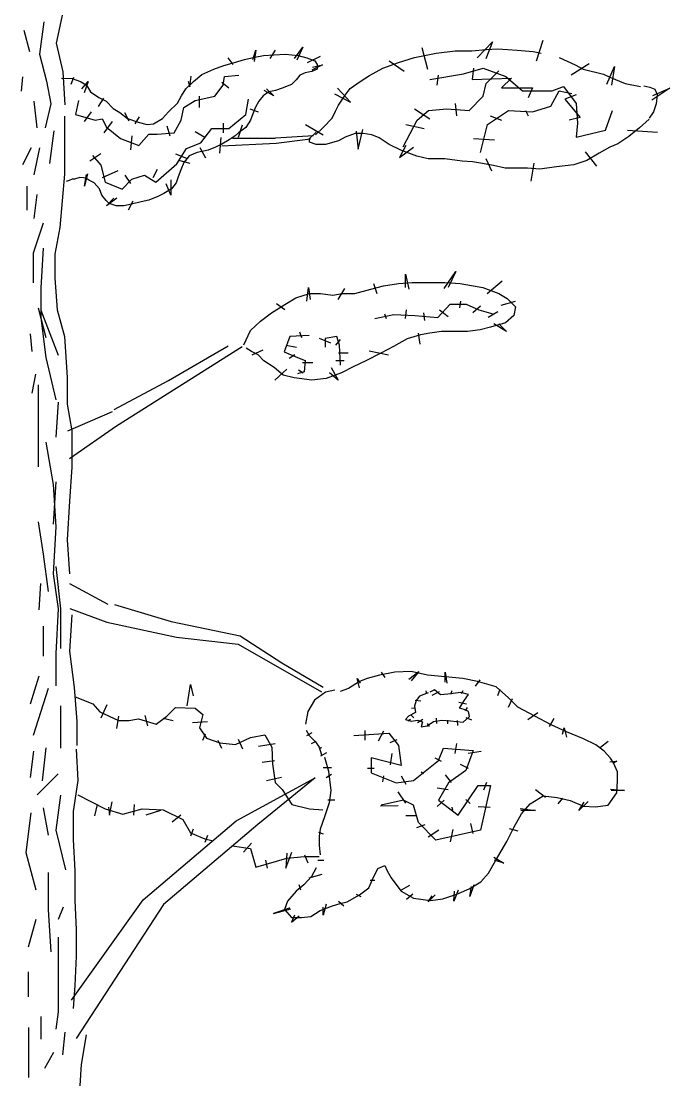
# Model space of a CAD drawing. Header units: millimetres. Extents: x 87938 to 265635, y 330093 to 434310.
# Drawn here: x 135681 to 138044, y 335670 to 339526 of the extents above; entities that cross this region are included whole.
import ezdxf

# ---------------------------------------------------------------- set-up
doc = ezdxf.new("R2010")
doc.units = ezdxf.units.MM

# ---------------------------------------------------------------- blocks, each defined once
blk = doc.blocks.new('A$C01AD6DCF')
for p, q in [((3967.9, 6881.1), (3943.8, 6768.6)), ((3899, 6846.6), (3883.5, 6727.9)), ((3826.8, 6815.6), (3847.4, 6738.2)), ((3943.8, 6768.6), (3967.9, 6664)), ((4812.1, 6713.1), (4842.4, 6754.3)), ((4842.4, 6754.3), (4820.8, 6706.6)), ((5276.2, 6752.2), (5296.8, 6673.5)), ((5478, 6714.6), (5532.8, 6772.8)), ((5532.8, 6772.8), (5508.8, 6711.2)), ((5510.4, 6745.6), (5552.6, 6748.3)), ((5552.6, 6748.3), (5623.8, 6743)), ((5693.5, 6704.3), (5717.5, 6779.6)), ((3883.5, 6727.9), (3909.3, 6629.9)), ((4569.6, 6715.3), (4587, 6691.4)), ((4630.3, 6708.7), (4667.1, 6717.4)), ((4660.6, 6708.7), (4671.4, 6743.4)), ((4671.4, 6743.4), (4664.9, 6702.2)), ((4667.1, 6717.4), (4699.5, 6723.9)), ((4699.5, 6723.9), (4736.3, 6726.1)), ((4723.4, 6713.1), (4742.8, 6743.4)), ((4736.3, 6726.1), (4779.6, 6728.3)), ((4779.6, 6728.3), (4825.1, 6723.9)), ((4825.1, 6723.9), (4857.6, 6715.3)), ((4857.6, 6715.3), (4885.7, 6704.4)), ((4859.8, 6697.9), (4907.4, 6721.8)), ((5191.4, 6698.1), (5249.4, 6716.6)), ((5249.4, 6716.6), (5328.5, 6732.4)), ((5328.5, 6732.4), (5397, 6740.4)), ((5397, 6740.4), (5457.7, 6740.4)), ((5457.7, 6740.4), (5510.4, 6745.6)), ((5623.8, 6743), (5681.8, 6737.7)), ((5681.8, 6737.7), (5710.8, 6732.4)), ((5776.7, 6716.6), (5834.7, 6690.2)), ((4474.4, 6654.6), (4517.7, 6674.1)), ((4517.7, 6674.1), (4554.5, 6687.1)), ((4554.5, 6687.1), (4593.4, 6697.9)), ((4593.4, 6697.9), (4630.3, 6708.7)), ((4913.9, 6689.2), (4874.9, 6669.7)), ((4894.4, 6674.1), (4874.9, 6665.4)), ((4877.1, 6680.6), (4913.9, 6689.2)), ((4885.7, 6704.4), (4894.4, 6691.4)), ((4894.4, 6691.4), (4894.4, 6674.1)), ((5085.9, 6650.6), (5133.4, 6677)), ((5133.4, 6677), (5191.4, 6698.1)), ((5156.5, 6704.3), (5211.2, 6666.7)), ((5428, 6657), (5499.7, 6677.5)), ((5463.8, 6677.5), (5458.7, 6636.5)), ((5499.7, 6677.5), (5581.6, 6646.7)), ((5820.1, 6653), (5885.1, 6694.1)), ((5834.7, 6690.2), (5863.7, 6674.4)), ((5863.7, 6674.4), (5937.5, 6655.9)), ((5950.1, 6618.8), (5977.4, 6683.8)), ((5977.4, 6683.8), (5967.2, 6615.3)), ((3821.6, 6645.4), (3816.5, 6593.8)), ((3963.4, 6641.6), (4002.4, 6639.4)), ((3967.9, 6664), (3975.9, 6543.5)), ((4006.7, 6643.7), (3998, 6617.7)), ((4002.4, 6639.4), (4032.7, 6628.6)), ((4431.1, 6609.1), (4435.4, 6648.1)), ((4444.1, 6628.6), (4474.4, 6654.6)), ((4552.5, 6616), (4557.6, 6646.7)), ((4557.6, 6646.7), (4608.8, 6651.8)), ((4818.6, 6635.1), (4801.3, 6617.7)), ((4831.6, 6652.4), (4818.6, 6635.1)), ((4851.1, 6661.1), (4831.6, 6652.4)), ((4874.9, 6665.4), (4851.1, 6661.1)), ((5051.7, 6629.5), (5085.9, 6650.6)), ((5305.1, 6636.5), (5428, 6657)), ((5335.8, 6651.8), (5330.7, 6616)), ((5458.7, 6636.5), (5602.1, 6641.6)), ((5509.9, 6621.1), (5556, 6667.2)), ((5602.1, 6641.6), (5566.2, 6605.7)), ((5581.6, 6646.7), (5643, 6595.5)), ((5937.5, 6655.9), (5961.2, 6645.3)), ((5961.2, 6645.3), (6016.6, 6621.6)), ((3909.3, 6629.9), (3924.8, 6547.3)), ((4032.7, 6628.6), (4054.3, 6615.6)), ((4037, 6602.6), (4060.8, 6628.6)), ((4060.8, 6628.6), (4045.7, 6587.4)), ((4054.3, 6615.6), (4069.5, 6591.7)), ((4400.8, 6576.6), (4415.9, 6602.6)), ((4415.9, 6602.6), (4444.1, 6628.6)), ((4424.6, 6630.7), (4431.1, 6609.1)), ((4521.7, 6575), (4552.5, 6616)), ((4547.3, 6626.2), (4572.9, 6605.7)), ((4736.3, 6576.6), (4701.7, 6596.1)), ((4710.4, 6602.6), (4736.3, 6576.6)), ((4742.8, 6596.1), (4719, 6591.7)), ((4766.7, 6604.7), (4742.8, 6596.1)), ((4801.3, 6617.7), (4766.7, 6604.7)), ((5016.3, 6553.7), (4968.4, 6605.1)), ((4996.3, 6579.4), (5014.8, 6603.1)), ((5014.8, 6603.1), (5051.7, 6629.5)), ((5499.7, 6575), (5509.9, 6621.1)), ((5566.2, 6605.7), (5678.9, 6605.7)), ((5643, 6595.5), (5750.5, 6595.5)), ((5678.9, 6605.7), (5663.5, 6569.9)), ((5745.4, 6539.1), (5776.1, 6595.5)), ((5750.5, 6595.5), (5791.5, 6610.9)), ((5776.1, 6595.5), (5822.2, 6585.3)), ((5791.5, 6610.9), (5837.6, 6549.4)), ((6016.6, 6621.6), (6072, 6611)), ((6085.1, 6613.7), (6106.2, 6608.4)), ((6106.2, 6608.4), (6124.7, 6600.5)), ((6179.3, 6605.1), (6114.3, 6560.6)), ((6117.7, 6577.7), (6179.3, 6605.1)), ((6124.7, 6600.5), (6132.6, 6582)), ((3862.9, 6557.7), (3873.2, 6459.6)), ((4025.1, 6559.6), (4014.9, 6508.4)), ((4069.5, 6591.7), (4099.8, 6570.1)), ((4097.6, 6537.6), (4117.1, 6567.9)), ((4099.8, 6570.1), (4125.8, 6557.1)), ((4125.8, 6557.1), (4151.8, 6531)), ((4385.6, 6550.6), (4400.8, 6576.6)), ((4409.1, 6534), (4450.1, 6559.6)), ((4450.1, 6559.6), (4521.7, 6575)), ((4465.4, 6575), (4465.4, 6534)), ((4634.4, 6508.4), (4644.6, 6564.8)), ((4682.2, 6557.1), (4669.2, 6533.2)), ((4697.4, 6576.6), (4682.2, 6557.1)), ((4719, 6591.7), (4697.4, 6576.6)), ((4958.1, 6584.5), (5016.3, 6553.7)), ((4972.6, 6542.4), (4996.3, 6579.4)), ((5448.5, 6523.8), (5499.7, 6575)), ((5837.6, 6580.1), (5796.6, 6564.8)), ((5796.6, 6564.8), (5852.9, 6498.2)), ((6132.6, 6582), (6130, 6547.7)), ((3924.8, 6547.3), (3904.2, 6459.6)), ((4071.2, 6518.7), (4045.6, 6482.8)), ((4151.8, 6531), (4175.6, 6515.9)), ((4331.5, 6494.2), (4353.1, 6518)), ((4353.1, 6518), (4385.6, 6550.6)), ((4398.9, 6487.9), (4409.1, 6534)), ((4649.7, 6528.9), (4680.1, 6518)), ((4669.2, 6533.2), (4660.6, 6511.5)), ((4948.9, 6494.9), (4962, 6521.3)), ((4962, 6521.3), (4972.6, 6542.4)), ((5248.8, 6528.9), (5305.1, 6493)), ((5259, 6487.9), (5300, 6523.8)), ((5300, 6523.8), (5366.5, 6528.9)), ((5366.5, 6528.9), (5448.5, 6523.8)), ((5397.3, 6549.4), (5402.4, 6503.3)), ((5515, 6472.5), (5591.8, 6523.8)), ((5591.8, 6523.8), (5678.9, 6518.7)), ((5653.3, 6523.8), (5663.5, 6503.3)), ((5678.9, 6518.7), (5745.4, 6539.1)), ((5837.6, 6549.4), (5842.7, 6477.7)), ((5945.1, 6452.1), (5970.7, 6523.8)), ((6119.4, 6518.6), (6103.6, 6494.9)), ((6130, 6547.7), (6119.4, 6518.6)), ((3974.7, 6503), (3974.7, 6379.6)), ((4014.9, 6508.4), (4086.5, 6487.9)), ((4086.5, 6487.9), (4112.1, 6493)), ((4112.1, 6493), (4127.5, 6462.3)), ((4148, 6482.8), (4117.3, 6441.8)), ((4175.6, 6515.9), (4203.7, 6494.2)), ((4192.9, 6515.9), (4208.1, 6485.5)), ((4203.7, 6494.2), (4242.7, 6481.2)), ((4231.9, 6474.7), (4247, 6500.7)), ((4242.7, 6481.2), (4275.2, 6472.5)), ((4299, 6474.7), (4331.5, 6494.2)), ((4373.3, 6441.8), (4398.9, 6487.9)), ((4552.5, 6477.7), (4552.5, 6441.8)), ((4572.9, 6457.2), (4634.4, 6508.4)), ((4651.9, 6487.7), (4634.6, 6461.7)), ((4660.6, 6511.5), (4651.9, 6487.7)), ((4917.2, 6463.2), (4948.9, 6494.9)), ((5207.8, 6390.6), (5259, 6487.9)), ((5525.3, 6503.3), (5566.2, 6487.9)), ((5852.9, 6498.2), (5812, 6487.9)), ((5842.7, 6477.7), (5837.6, 6426.4)), ((6103.6, 6492.2), (6069.3, 6460.6)), ((3935.1, 6449.3), (3919.6, 6330.7)), ((4127.5, 6462.3), (4178.7, 6421.3)), ((4275.2, 6472.5), (4299, 6474.7)), ((4311.8, 6436.7), (4373.3, 6441.8)), ((4347.7, 6467.4), (4357.9, 6431.6)), ((4450.1, 6446.9), (4485.9, 6426.4)), ((4470.5, 6405.9), (4511.5, 6457.2)), ((4511.5, 6457.2), (4572.9, 6457.2)), ((4608.6, 6442.2), (4595.6, 6431.4)), ((4621.6, 6470.4), (4606.4, 6424.9)), ((4634.6, 6461.7), (4608.6, 6442.2)), ((4917.1, 6433.9), (4852.1, 6471.6)), ((4867.1, 6421), (4890.8, 6444.7)), ((4888.2, 6434.2), (4917.2, 6463.2)), ((5033.2, 6439.5), (4996.3, 6426.3)), ((5062.2, 6439.5), (5033.2, 6439.5)), ((5036.8, 6447.6), (5043.6, 6382.6)), ((5043.6, 6382.6), (5060.7, 6454.5)), ((5093.9, 6434.2), (5062.2, 6439.5)), ((5218.1, 6472.5), (5284.6, 6457.2)), ((5489.4, 6370.1), (5515, 6472.5)), ((5837.6, 6426.4), (5945.1, 6452.1)), ((6025.3, 6451.1), (6134.8, 6444.2)), ((6069.3, 6460.6), (6029.8, 6428.9)), ((4178.7, 6421.3), (4245.3, 6395.7)), ((4219.7, 6431.6), (4214.5, 6380.3)), ((4245.3, 6395.7), (4281.1, 6436.7)), ((4281.1, 6436.7), (4311.8, 6436.7)), ((4419.3, 6385.5), (4470.5, 6405.9)), ((4548, 6401), (4524.2, 6390.2)), ((4543.6, 6424.9), (4539.3, 6368.5)), ((4547.6, 6394.7), (4744.9, 6404.9)), ((4574, 6416.2), (4548, 6401)), ((4595.6, 6431.4), (4574, 6416.2)), ((4586.7, 6422.9), (4741.9, 6422.7)), ((4743.2, 6423.6), (4881, 6432.1)), ((4744.9, 6404.9), (4870.8, 6420.2)), ((4867.1, 6407.8), (4867.1, 6421)), ((4890.8, 6399.9), (4867.1, 6407.8)), ((4972.6, 6413.1), (4925.1, 6399.9)), ((4996.3, 6426.3), (4972.6, 6413.1)), ((5120.2, 6423.6), (5093.9, 6434.2)), ((5157.1, 6399.9), (5120.2, 6423.6)), ((5463.8, 6421.3), (5540.6, 6416.2)), ((5990.2, 6402.5), (5961.2, 6389.3)), ((6029.8, 6428.9), (5990.2, 6402.5)), ((3852.6, 6387.4), (3821.6, 6325.5)), ((3883.5, 6387.4), (3862.9, 6289.4)), ((3974.7, 6379.6), (3974.7, 6291.4)), ((4107, 6365), (4066.1, 6339.3)), ((4378.4, 6365), (4419.3, 6349.6)), ((4383.5, 6329.1), (4419.3, 6385.5)), ((4457, 6370.7), (4428.9, 6357.7)), ((4498.2, 6379.4), (4457, 6370.7)), ((4467.9, 6388), (4487.4, 6351.2)), ((4524.2, 6390.2), (4498.2, 6379.4)), ((4925.1, 6399.9), (4890.8, 6399.9)), ((5199.3, 6378.8), (5157.1, 6399.9)), ((5218.1, 6396.3), (5194.1, 6351.8)), ((5194.1, 6351.8), (5245.5, 6389.5)), ((5257.3, 6357.6), (5199.3, 6378.8)), ((5871.4, 6372.3), (5912.5, 6321)), ((5921.7, 6368.2), (5876.9, 6341.8)), ((5961.2, 6389.3), (5921.7, 6368.2)), ((4076.3, 6359.8), (4107, 6324)), ((4107, 6324), (4122.4, 6262.5)), ((4306.7, 6262.5), (4383.5, 6329.1)), ((4389.9, 6342.5), (4431.1, 6331.7)), ((4409.4, 6333.8), (4398.6, 6307.8)), ((4420.2, 6346.8), (4409.4, 6333.8)), ((4428.9, 6357.7), (4420.2, 6346.8)), ((5299.5, 6347.1), (5257.3, 6357.6)), ((5360.1, 6347.1), (5299.5, 6347.1)), ((5404.9, 6341.8), (5360.1, 6347.1)), ((5423.4, 6339.2), (5404.9, 6341.8)), ((5460.3, 6336.5), (5423.4, 6339.2)), ((5489.3, 6331.2), (5460.3, 6336.5)), ((5536.8, 6323.3), (5489.3, 6331.2)), ((5508.8, 6348.4), (5529.4, 6303.9)), ((5578.9, 6312.8), (5536.8, 6323.3)), ((5683.3, 6331.3), (5673, 6266.2)), ((5829.4, 6326), (5766.1, 6318)), ((5876.9, 6341.8), (5829.4, 6326)), ((3974.7, 6291.4), (3965.9, 6194.4)), ((4058.7, 6292.7), (4047.8, 6247.2)), ((4047.8, 6247.2), (4054.3, 6290.5)), ((4168.5, 6303.5), (4112.1, 6277.9)), ((4194.1, 6288.1), (4214.5, 6257.4)), ((4219.7, 6272.7), (4265.7, 6288.1)), ((4265.7, 6288.1), (4306.7, 6262.5)), ((4311.8, 6308.6), (4296.5, 6277.9)), ((4398.6, 6307.8), (4387.8, 6281.8)), ((5621.1, 6312.8), (5578.9, 6312.8)), ((5660.7, 6312.8), (5621.1, 6312.8)), ((5705.5, 6310.1), (5660.7, 6312.8)), ((5766.1, 6318), (5705.5, 6310.1)), ((3837.1, 6248.1), (3837.1, 6160.4)), ((3991.5, 6268.8), (3980.7, 6264.5)), ((4002.4, 6273.2), (3991.5, 6268.8)), ((4011, 6273.2), (4002.4, 6273.2)), ((4030.5, 6279.7), (4011, 6273.2)), ((4043.5, 6277.5), (4030.5, 6279.7)), ((4054.3, 6275.3), (4043.5, 6277.5)), ((4065.2, 6268.8), (4054.3, 6275.3)), ((4082.5, 6260.2), (4065.2, 6268.8)), ((4102, 6238.5), (4082.5, 6260.2)), ((4122.4, 6262.5), (4183.8, 6236.9)), ((4183.8, 6236.9), (4219.7, 6272.7)), ((4361.8, 6214.7), (4344.5, 6255.8)), ((4361.8, 6271), (4361.8, 6214.7)), ((4381.3, 6260.2), (4363.9, 6238.5)), ((4387.8, 6281.8), (4381.3, 6260.2)), ((3873.2, 6217.2), (3862.9, 6129.4)), ((4110.6, 6214.7), (4102, 6238.5)), ((4125.8, 6195.2), (4110.6, 6214.7)), ((4314.1, 6210.3), (4281.7, 6197.3)), ((4335.8, 6221.2), (4314.1, 6210.3)), ((4363.9, 6238.5), (4335.8, 6221.2)), ((3965.9, 6194.4), (3957.1, 6097.4)), ((4136.6, 6184.3), (4125.8, 6195.2)), ((4164.8, 6203.8), (4127.9, 6175.6)), ((4127.9, 6175.6), (4153.9, 6203.8)), ((4162.6, 6175.6), (4136.6, 6184.3)), ((4190.7, 6175.6), (4162.6, 6175.6)), ((4218.9, 6182.2), (4190.7, 6175.6)), ((4223.2, 6193), (4205.9, 6160.5)), ((4253.5, 6190.8), (4218.9, 6182.2)), ((4281.7, 6197.3), (4253.5, 6190.8)), ((3897, 6112.8), (3860.7, 6004.1)), ((3957.1, 6097.4), (3939.4, 6000.4)), ((3897, 6022.2), (3887.9, 5877.2)), ((3860.7, 6004.1), (3860.7, 5895.3)), ((3939.4, 6000.4), (3939.4, 5912.2)), ((3939.4, 5912.2), (3948.2, 5797.5)), ((5216, 5878.4), (5216, 5927.5)), ((5216, 5927.5), (5228.2, 5872.3)), ((5357, 5875.4), (5399.9, 5936.7)), ((5399.9, 5936.7), (5372.3, 5878.4)), ((5513.4, 5856.9), (5568.6, 5903)), ((3887.9, 5877.2), (3887.9, 5768.5)), ((4857.2, 5829.3), (4863.4, 5878.4)), ((4863.4, 5878.4), (4869.5, 5835.5)), ((4970.7, 5835.5), (4995.2, 5875.4)), ((5032, 5856.9), (5090.3, 5872.3)), ((5090.3, 5872.3), (5136.2, 5884.6)), ((5099.5, 5893.8), (5111.7, 5856.9)), ((5136.2, 5884.6), (5191.4, 5893.8)), ((5191.4, 5893.8), (5240.5, 5896.8)), ((5240.5, 5896.8), (5314.1, 5896.8)), ((5314.1, 5896.8), (5360.1, 5896.8)), ((5360.1, 5896.8), (5415.3, 5893.8)), ((5415.3, 5893.8), (5498, 5878.4)), ((5498, 5878.4), (5556.3, 5856.9)), ((4777.5, 5817), (4817.4, 5841.6)), ((4817.4, 5841.6), (4866.4, 5856.9)), ((4866.4, 5856.9), (4906.3, 5856.9)), ((4906.3, 5856.9), (4952.3, 5850.8)), ((4952.3, 5850.8), (4986, 5856.9)), ((4986, 5856.9), (5032, 5856.9)), ((5417.1, 5828.4), (5413.6, 5804.1)), ((5556.3, 5856.9), (5587, 5838.5)), ((5565.5, 5814), (5617.6, 5829.3)), ((5587, 5838.5), (5617.6, 5807.8)), ((3878.8, 5804.8), (3906, 5696.1)), ((3887.9, 5795.7), (3951.3, 5632.7)), ((3948.2, 5797.5), (3974.7, 5700.5)), ((4688.6, 5755.7), (4728.5, 5786.4)), ((4728.5, 5786.4), (4777.5, 5817)), ((4746.9, 5820.1), (4777.5, 5798.6)), ((5219.2, 5797.2), (5215.7, 5765.9)), ((5281.7, 5786.8), (5285.2, 5759)), ((5333.8, 5769.4), (5378.9, 5818)), ((5340.7, 5797.2), (5372, 5772.9)), ((5378.9, 5818), (5437.9, 5818)), ((5437.9, 5818), (5483.1, 5797.2)), ((5490, 5811.1), (5462.2, 5786.8)), ((5483.1, 5797.2), (5535.1, 5783.3)), ((5552.5, 5790.2), (5517.8, 5769.4)), ((5617.6, 5807.8), (5611.5, 5777.2)), ((3887.9, 5768.5), (3906, 5623.6)), ((4651.8, 5721.9), (4688.6, 5755.7)), ((5104.6, 5765.9), (5174.1, 5779.8)), ((5139.4, 5783.3), (5146.3, 5765.9)), ((5174.1, 5779.8), (5250.5, 5776.3)), ((5250.5, 5776.3), (5333.8, 5769.4)), ((5580.8, 5749.5), (5525.6, 5734.2)), ((5583.9, 5718.9), (5537.9, 5746.5)), ((5556.3, 5746.5), (5583.9, 5718.9)), ((5611.5, 5777.2), (5580.8, 5749.5)), ((3849.2, 5709.5), (3855.5, 5645.9)), ((4627.3, 5669.8), (4651.8, 5721.9)), ((4830.4, 5717.3), (4837.3, 5696.4)), ((5271.2, 5706.6), (5222.1, 5691.2)), ((5262, 5712.7), (5268.1, 5672.8)), ((5304.9, 5712.7), (5271.2, 5706.6)), ((5347.8, 5718.9), (5304.9, 5712.7)), ((5393.8, 5718.9), (5347.8, 5718.9)), ((5442.8, 5718.9), (5393.8, 5718.9)), ((5488.8, 5725), (5442.8, 5718.9)), ((5525.6, 5734.2), (5488.8, 5725)), ((3974.7, 5700.5), (3983.5, 5550.6)), ((4795.6, 5699.9), (4774.8, 5644.3)), ((4781.7, 5668.6), (4819.9, 5661.7)), ((4865.1, 5703.4), (4795.6, 5699.9)), ((4944.9, 5675.6), (4903.3, 5693)), ((4965.8, 5699.9), (4924.1, 5693)), ((4924.1, 5693), (4924.1, 5661.7)), ((4962.3, 5668.6), (4979.6, 5689.5)), ((4976.2, 5668.6), (4965.8, 5699.9)), ((4979.6, 5595.7), (4976.2, 5668.6)), ((5222.1, 5691.2), (5173, 5663.6)), ((4164.3, 5375.2), (4621.1, 5663.6)), ((4352.9, 5539.6), (4570.5, 5666.6)), ((4654.9, 5645.2), (4636.5, 5657.5)), ((4679.4, 5632.9), (4654.9, 5645.2)), ((4657.9, 5632.9), (4697.8, 5651.3)), ((4700.9, 5611.5), (4679.4, 5632.9)), ((4774.8, 5644.3), (4823.4, 5623.5)), ((4813, 5633.9), (4792.2, 5620)), ((4972.7, 5640.9), (5007.4, 5640.9)), ((5127, 5639.1), (5071.9, 5611.5)), ((5084.1, 5648.3), (5154.6, 5632.9)), ((5173, 5663.6), (5127, 5639.1)), ((3906, 5623.6), (3942.2, 5469.6)), ((4737.7, 5586.9), (4700.9, 5611.5)), ((4823.4, 5623.5), (4851.2, 5613.1)), ((4840.8, 5606.1), (4879, 5606.1)), ((4851.2, 5613.1), (4847.7, 5571.4)), ((4962.3, 5613.1), (4993.5, 5613.1)), ((5071.9, 5611.5), (5025.9, 5590)), ((3868.2, 5563.3), (3855.5, 5493.3)), ((4771.4, 5559.3), (4737.7, 5586.9)), ((4740.7, 5540.9), (4783.6, 5580.8)), ((4811.2, 5550.1), (4771.4, 5559.3)), ((4847.7, 5571.4), (4823.4, 5564.4)), ((4826.9, 5578.3), (4844.2, 5567.9)), ((4982.9, 5568.5), (4927.8, 5547)), ((4970.7, 5540.9), (4940, 5568.5)), ((4946.1, 5586.9), (4970.7, 5540.9)), ((5025.9, 5590), (4982.9, 5568.5)), ((3878.8, 5524), (3878.8, 5379)), ((3983.5, 5550.6), (3983.5, 5453.6)), ((4155.2, 5433.9), (4352.9, 5539.6)), ((4875.6, 5540.9), (4811.2, 5550.1)), ((4927.8, 5547), (4875.6, 5540.9)), ((3951.3, 5460.5), (3942.2, 5333.7)), ((3983.5, 5453.6), (4001.1, 5356.6)), ((3986.5, 5356.8), (4149, 5427.3)), ((3878.8, 5379), (3878.8, 5225)), ((3992.6, 5255.5), (4164.3, 5375.2)), ((4001.1, 5356.6), (4001.1, 5224.3)), ((3906, 5315.6), (3933.2, 5161.6)), ((4001.1, 5224.3), (3992.3, 5100.9)), ((3942.2, 5170.7), (3933.2, 5016.7)), ((3933.2, 5161.6), (3942.2, 5007.6)), ((3992.3, 5100.9), (3983.5, 4959.8)), ((3878.8, 5025.7), (3897, 4908)), ((3942.2, 5007.6), (3933.2, 4835.5)), ((3983.5, 4959.8), (3992.3, 4836.3)), ((3897, 4908), (3915.1, 4772.1)), ((3942.2, 4862.7), (3960.3, 4708.7)), ((3933.2, 4835.5), (3951.3, 4708.7)), ((3887.3, 4800.1), (3880.9, 4704.7)), ((4133.4, 4724.3), (3994, 4799)), ((3951.3, 4708.7), (3942.2, 4545.6)), ((3960.3, 4708.7), (3960.3, 4563.7)), ((3994, 4709.4), (4128.4, 4659.5)), ((4156.9, 4724.3), (4363.3, 4661.7)), ((4001.1, 4686.4), (3992.3, 4554.1)), ((3897, 4645.3), (3897, 4536.6)), ((4128.4, 4659.5), (4382.3, 4604.8)), ((4363.3, 4661.7), (4614.5, 4609.9)), ((4382.3, 4604.8), (4606.4, 4579.8)), ((4614.5, 4609.9), (4765.6, 4511.7)), ((3992.3, 4554.1), (4009.9, 4421.8)), ((4606.4, 4579.8), (4910, 4405.5)), ((3942.2, 4545.6), (3942.2, 4427.9)), ((4765.6, 4511.7), (4917, 4422.9)), ((5178, 4477.5), (5121.8, 4466.2)), ((5127.4, 4477.5), (5141.5, 4457.8)), ((5237.1, 4480.3), (5178, 4477.5)), ((5228.7, 4452.2), (5265.3, 4480.3)), ((5296.2, 4466.2), (5237.1, 4480.3)), ((5265.3, 4480.3), (5237.1, 4446.5)), ((5361, 4440.9), (5361, 4477.5)), ((5361, 4477.5), (5366.6, 4438.1)), ((3880.9, 4463), (3849.2, 4361.3)), ((5048.6, 4443.7), (5009.2, 4418.4)), ((5048.6, 4421.2), (5040.2, 4455)), ((5040.2, 4455), (5051.4, 4438.1)), ((5076.7, 4455), (5048.6, 4443.7)), ((5121.8, 4466.2), (5076.7, 4455)), ((5361, 4460.6), (5296.2, 4466.2)), ((5425.7, 4455), (5361, 4460.6)), ((5479.1, 4443.7), (5425.7, 4455)), ((5487.6, 4449.3), (5470.7, 4426.8)), ((5546.7, 4424), (5479.1, 4443.7)), ((3915.1, 4418.8), (3860.7, 4246.7)), ((4009.9, 4421.8), (4018.8, 4298.3)), ((4420.9, 4355.7), (4433.8, 4432.9)), ((4433.8, 4432.9), (4443.4, 4391.1)), ((4924.8, 4404.3), (4885.4, 4376.1)), ((4958.6, 4412.7), (4924.8, 4404.3)), ((5009.2, 4418.4), (4978.3, 4407.1)), ((5299.3, 4402.5), (5267.1, 4390.9)), ((5290.3, 4410.3), (5292.9, 4398.6)), ((5322.6, 4412.8), (5304.5, 4405.1)), ((5339.3, 4406.4), (5312.2, 4392.2)), ((5344.5, 4394.8), (5322.6, 4412.8)), ((5370.3, 4397.4), (5344.5, 4394.8)), ((5418, 4403.8), (5370.3, 4397.4)), ((5385.8, 4410.3), (5380.6, 4396.1)), ((5446.4, 4396.1), (5418, 4403.8)), ((5425.8, 4410.3), (5419.3, 4398.6)), ((5430.9, 4375.4), (5446.4, 4396.1)), ((5591.7, 4384.6), (5546.7, 4424)), ((5552.3, 4393), (5560.8, 4415.6)), ((4013.2, 4387.9), (4077.4, 4362.2)), ((4077.4, 4362.2), (4103.1, 4333.2)), ((4128.8, 4359), (4106.3, 4310.8)), ((4885.4, 4376.1), (4860.1, 4333.9)), ((5255.5, 4374.1), (5249, 4353.5)), ((5251.6, 4375.4), (5272.2, 4372.8)), ((5267.1, 4390.9), (5255.5, 4374.1)), ((5410.3, 4369), (5438.7, 4362.5)), ((5412.9, 4347), (5430.9, 4375.4)), ((5625.5, 4350.8), (5591.7, 4384.6)), ((5591.7, 4350.8), (5605.8, 4381.8)), ((3960.3, 4355.4), (3960.3, 4201.4)), ((4103.1, 4333.2), (4170.5, 4301.1)), ((4266.8, 4320.4), (4276.5, 4281.8)), ((4347.1, 4317.2), (4379.2, 4349.3)), ((4379.2, 4349.3), (4449.8, 4346.1)), ((4449.8, 4346.1), (4478.7, 4323.6)), ((4478.7, 4323.6), (4465.9, 4275.4)), ((4860.1, 4333.9), (4851.6, 4288.8)), ((5252.9, 4330.3), (5227.1, 4317.4)), ((5236.1, 4322.5), (5246.4, 4310.9)), ((5238.7, 4347), (5250.3, 4348.3)), ((5249, 4353.5), (5252.9, 4330.3)), ((5429.6, 4341.9), (5412.9, 4347)), ((5446.4, 4334.1), (5429.6, 4341.9)), ((5434.8, 4336.7), (5442.6, 4349.6)), ((5449, 4316.1), (5446.4, 4334.1)), ((5687.4, 4317), (5625.5, 4350.8)), ((5662.1, 4305.7), (5698.6, 4331.1)), ((4018.8, 4298.3), (4018.8, 4210.2)), ((4170.5, 4317.2), (4164.1, 4272.2)), ((4170.5, 4301.1), (4209, 4301.1)), ((4209, 4301.1), (4244.4, 4307.5)), ((4244.4, 4307.5), (4308.6, 4288.3)), ((4308.6, 4288.3), (4347.1, 4317.2)), ((4334.3, 4310.8), (4369.6, 4301.1)), ((4440.2, 4294.7), (4494.8, 4297.9)), ((5227.1, 4317.4), (5216.8, 4305.7)), ((5216.8, 4305.7), (5237.4, 4299.3)), ((5224.5, 4300.6), (5234.8, 4307)), ((5237.4, 4299.3), (5261.9, 4303.2)), ((5260.6, 4294.1), (5280, 4307)), ((5261.9, 4303.2), (5278.7, 4296.7)), ((5278.7, 4296.7), (5273.5, 4278.6)), ((5273.5, 4278.6), (5295.5, 4282.5)), ((5295.5, 4282.5), (5318.7, 4298)), ((5295.5, 4290.3), (5303.2, 4279.9)), ((5318.7, 4298), (5348.4, 4303.2)), ((5327.7, 4309.6), (5329, 4290.3)), ((5348.4, 4303.2), (5380.6, 4300.6)), ((5369, 4303.2), (5369, 4289)), ((5380.6, 4300.6), (5427.1, 4295.4)), ((5405.1, 4301.9), (5406.4, 4283.8)), ((5427.1, 4295.4), (5449, 4316.1)), ((5436.1, 4312.2), (5456.7, 4304.4)), ((5746.5, 4286), (5687.4, 4317)), ((5740.8, 4280.4), (5757.7, 4308.5)), ((5802.8, 4260.6), (5746.5, 4286)), ((4465.9, 4275.4), (4491.6, 4236.9)), ((4478.7, 4230.4), (4488.4, 4252.9)), ((4652.1, 4240.1), (4703.5, 4249.7)), ((4703.5, 4249.7), (4729.2, 4204.7)), ((4854.4, 4266.3), (4865.7, 4246.6)), ((4857.2, 4246.6), (4876.9, 4257.8)), ((4865.7, 4246.6), (4888.2, 4224)), ((5028.5, 4246.7), (5155.3, 4255.8)), ((5067.9, 4264.8), (5067.9, 4230.5)), ((5136.5, 4262.6), (5117.2, 4226.2)), ((5155.3, 4255.8), (5191.5, 4210.5)), ((5788.7, 4252.2), (5794.3, 4274.7)), ((5794.3, 4274.7), (5802.8, 4240.9)), ((5864.7, 4235.3), (5802.8, 4260.6)), ((4491.6, 4236.9), (4539.7, 4220.8)), ((4533.3, 4230.4), (4546.2, 4201.5)), ((4539.7, 4220.8), (4597.5, 4214.4)), ((4597.5, 4214.4), (4652.1, 4240.1)), ((4607.2, 4233.6), (4623.2, 4198.3)), ((4681, 4207.9), (4742, 4217.6)), ((4729.2, 4204.7), (4732.4, 4143.7)), ((4874.1, 4218.4), (4891, 4226.9)), ((4888.2, 4224), (4902.3, 4204.3)), ((4902.3, 4204.3), (4910.7, 4176.2)), ((4902.3, 4198.7), (4910.7, 4204.3)), ((5160.1, 4221.9), (5185.8, 4232.6)), ((5191.5, 4210.5), (5200.5, 4138)), ((5402.2, 4217.6), (5395.8, 4181.2)), ((5909.7, 4212.8), (5864.7, 4235.3)), ((5940.6, 4190.2), (5909.7, 4212.8)), ((5926.6, 4204.3), (5954.7, 4226.9)), ((3861.9, 4189.6), (3849.2, 4094.2)), ((3906.3, 4202.3), (3893.6, 4081.5)), ((4017.4, 4197), (4023.3, 4083.4)), ((4907.9, 4173.3), (4930.4, 4184.6)), ((4922, 4167.7), (4936, 4117)), ((5091.9, 4165.2), (5091.9, 4110.8)), ((5200.5, 4138), (5091.9, 4165.2)), ((5166.5, 4181.2), (5160.1, 4140.4)), ((5322.9, 4166.2), (5346.5, 4153.3)), ((5336.3, 4156.1), (5354.4, 4201.4)), ((5354.4, 4201.4), (5463, 4192.4)), ((5463, 4192.4), (5435.9, 4119.9)), ((5445.1, 4183.3), (5492.2, 4189.7)), ((5963.2, 4164.9), (5940.6, 4190.2)), ((5974.4, 4148), (5963.2, 4164.9)), ((4693.9, 4150.1), (4738.8, 4156.5)), ((4732.4, 4143.7), (4742, 4076.2)), ((4916.3, 4131.1), (4947.3, 4131.1)), ((5078.6, 4127.6), (5102.2, 4127.6)), ((5245.8, 4083.6), (5336.3, 4156.1)), ((5415.1, 4142.6), (5445.1, 4127.6)), ((5960.3, 4150.8), (5985.7, 4153.6)), ((5985.7, 4153.6), (5971.6, 4145.2)), ((5988.5, 4114.2), (5974.4, 4148)), ((3950.8, 4106.9), (3874.6, 4030.6)), ((4599.8, 3935.7), (4886.8, 4092.4)), ((4886.8, 4092.4), (4678.1, 3922.7)), ((4709.9, 4082.6), (4764.5, 4095.5)), ((4927.6, 4094.5), (4947.3, 4105.7)), ((4936, 4117), (4944.5, 4046.6)), ((5091.9, 4110.8), (5182.4, 4074.6)), ((5136.5, 4099.7), (5132.2, 4078.3)), ((5200.8, 4099.7), (5217.9, 4069.7)), ((5273.6, 4114.7), (5282.2, 4108.3)), ((5361.5, 4104), (5382.9, 4076.1)), ((5435.9, 4119.9), (5372.5, 4074.6)), ((5988.5, 4083.2), (5988.5, 4114.2)), ((4023.3, 4083.4), (4005.4, 3969.8)), ((4742, 4076.2), (4767.7, 4050.5)), ((4767.7, 4050.5), (4803, 3995.9)), ((5182.4, 4074.6), (5245.8, 4083.6)), ((5331.5, 4056.8), (5372.2, 4050.4)), ((5372.5, 4074.6), (5336.3, 4011.2)), ((5408.7, 3956.8), (5481.2, 4065.5)), ((5481.2, 4065.5), (5526.4, 4065.5)), ((5526.4, 4065.5), (5490.2, 3902.5)), ((5511.5, 4076.1), (5500.8, 4048.2)), ((5726.8, 4021.3), (5690.2, 4049.4)), ((5963.2, 4052.2), (6013.8, 4046.6)), ((5985.7, 4038.2), (5988.5, 4083.2)), ((3960.3, 4029.3), (3942.2, 3902.5)), ((4022.8, 4031.2), (4122.4, 3979.8)), ((4933.2, 4012.8), (4958.6, 4012.8)), ((4944.5, 4046.6), (4938.9, 4001.5)), ((5209.6, 4011.2), (5128.1, 3993.1)), ((5217.9, 4001.1), (5190.1, 4041.8)), ((5245.8, 3993.1), (5209.6, 4011.2)), ((5357.2, 4011.8), (5331.5, 3988.2)), ((5336.3, 4011.2), (5408.7, 3956.8)), ((5436.5, 4013.9), (5451.5, 3998.9)), ((5670.5, 3998.7), (5718.3, 4026.9)), ((5718.3, 4026.9), (5769, 4021.3)), ((5769, 4021.3), (5816.8, 4010)), ((5788.7, 4018.4), (5771.8, 3998.7)), ((5816.8, 4010), (5864.7, 3990.3)), ((5954.7, 3993.1), (5985.7, 4038.2)), ((6013.8, 4046.6), (5966, 4046.6)), ((3897, 3984), (3915.1, 3884.4)), ((4093.5, 3995.9), (4083.8, 3954.1)), ((4122.4, 3979.8), (4186.6, 3960.5)), ((4135.2, 3986.2), (4138.4, 3957.3)), ((4138.4, 3957.3), (4148, 4005.5)), ((4186.6, 3960.5), (4257.2, 3979.8)), ((4228.3, 3995.9), (4225.1, 3957.3)), ((4257.2, 3979.8), (4334.3, 3976.6)), ((4324.6, 3973.4), (4270, 3957.3)), ((4334.3, 3976.6), (4404.9, 3941.2)), ((4803, 3995.9), (4867.2, 3979.8)), ((4867.2, 3979.8), (4915.4, 3976.6)), ((4938.9, 4001.5), (4922, 3950.8)), ((5125.8, 3990.4), (5190.1, 3992.5)), ((5263.9, 3929.7), (5245.8, 3993.1)), ((5385.1, 3986.1), (5387.2, 3975.3)), ((5481.5, 3988.2), (5524.3, 3986.1)), ((5633.9, 3981.8), (5690.2, 3973.4)), ((5690.2, 3973.4), (5636.7, 3973.4)), ((5639.5, 3962.1), (5670.5, 3998.7)), ((5881.5, 4007.2), (5847.8, 3973.4)), ((5847.8, 3973.4), (5867.5, 4004.4)), ((5864.7, 3990.3), (5906.9, 3987.5)), ((5906.9, 3987.5), (5954.7, 3993.1)), ((3851.7, 3965.9), (3833.6, 3821)), ((4005.4, 3969.8), (4005.4, 3868.2)), ((4260.7, 3648.6), (4599.8, 3935.7)), ((4398.5, 3957.3), (4366.4, 3931.6)), ((4404.9, 3941.2), (4433.8, 3893)), ((4922, 3950.8), (4905.1, 3905.8)), ((5256.5, 3953.9), (5217.9, 3953.9)), ((5611.4, 3911.4), (5639.5, 3962.1)), ((3942.2, 3902.5), (3978.4, 3757.5)), ((4678.1, 3922.7), (4334.6, 3631.2)), ((4443.4, 3905.9), (4433.8, 3880.2)), ((4899.5, 3894.5), (4916.3, 3888.9)), ((4905.1, 3905.8), (4902.3, 3880.4)), ((5286.5, 3921.7), (5256.5, 3911)), ((5327.3, 3866.2), (5263.9, 3929.7)), ((5337.9, 3902.5), (5299.3, 3876.7)), ((5490.2, 3902.5), (5327.3, 3866.2)), ((5389.3, 3904.6), (5378.6, 3859.6)), ((5453.6, 3926), (5462.2, 3889.6)), ((5586.1, 3860.7), (5611.4, 3911.4)), ((5594.5, 3908.6), (5625.5, 3900.1)), ((4005.4, 3868.2), (4011.4, 3754.6)), ((4433.8, 3893), (4485.2, 3870.5)), ((4494.8, 3883.4), (4485.2, 3857.7)), ((4485.2, 3870.5), (4510.8, 3864.1)), ((4902.3, 3880.4), (4902.3, 3846.6)), ((5543.9, 3790.3), (5586.1, 3860.7)), ((3833.6, 3821), (3869.8, 3685.1)), ((4584.7, 3844.8), (4652.1, 3835.2)), ((4655.3, 3854.5), (4626.4, 3822.3)), ((4652.1, 3835.2), (4671.4, 3767.7)), ((4780.5, 3764.5), (4803, 3822.3)), ((4783.8, 3819.1), (4780.5, 3764.5)), ((4902.3, 3846.6), (4905.1, 3812.8)), ((4671.4, 3767.7), (4783.8, 3799.9)), ((4706.7, 3793.4), (4713.1, 3764.5)), ((4783.8, 3799.9), (4848, 3806.3)), ((4848, 3812.7), (4860.8, 3783.8)), ((4848, 3806.3), (4902.5, 3806.3)), ((4896.6, 3793.1), (4919.2, 3793.1)), ((5518.5, 3745.2), (5543.9, 3790.3)), ((5538.2, 3804.4), (5574.8, 3781.9)), ((5574.8, 3781.9), (5541.1, 3793.1)), ((3915.1, 3748.5), (3915.1, 3612.6)), ((4011.4, 3754.6), (4011.4, 3647)), ((4865.7, 3728.3), (4913.5, 3742.4)), ((4891, 3765), (4874.1, 3734)), ((5096.4, 3722.7), (5116.1, 3762.1)), ((5116.1, 3762.1), (5141.5, 3773.4)), ((5141.5, 3773.4), (5149.9, 3753.7)), ((5149.9, 3753.7), (5164, 3728.3)), ((5490.4, 3714.3), (5518.5, 3745.2)), ((4846, 3703), (4817.9, 3680.5)), ((4834.7, 3683.3), (4829.1, 3703)), ((4874.1, 3734), (4846, 3703)), ((5082.4, 3691.7), (5096.4, 3722.7)), ((5088, 3719.9), (5104.9, 3719.9)), ((5164, 3728.3), (5180.9, 3705.8)), ((5180.9, 3705.8), (5200.6, 3680.5)), ((5448.2, 3688.9), (5490.4, 3714.3)), ((5465.1, 3703), (5451, 3660.8)), ((4817.9, 3680.5), (4786.9, 3643.9)), ((5003.6, 3641), (5048.6, 3666.4)), ((5037.3, 3669.2), (5054.2, 3660.8)), ((5048.6, 3666.4), (5082.4, 3691.7)), ((5231.5, 3700.2), (5200.6, 3683.3)), ((5200.6, 3680.5), (5245.6, 3655.1)), ((5242.8, 3669.2), (5220.3, 3649.5)), ((5324.4, 3666.4), (5299, 3641)), ((5299, 3641), (5313.1, 3663.6)), ((5352.5, 3652.3), (5403.2, 3669.2)), ((5408.8, 3683.3), (5391.9, 3643.9)), ((5391.9, 3643.9), (5394.7, 3680.5)), ((5403.2, 3669.2), (5448.2, 3688.9)), ((5451, 3660.8), (5456.6, 3697.4)), ((3999.8, 3283.1), (4260.7, 3648.6)), ((4011.4, 3647), (4017.4, 3539.4)), ((4334.6, 3631.2), (4017.2, 3143.9)), ((4786.9, 3643.9), (4775.6, 3612.9)), ((4905.1, 3610.1), (4950.1, 3627)), ((4927.6, 3632.6), (4916.3, 3593.2)), ((4950.1, 3627), (4978.3, 3635.4)), ((4972.6, 3643.9), (4992.3, 3627)), ((4978.3, 3635.4), (5003.6, 3641)), ((5245.6, 3655.1), (5307.5, 3646.7)), ((5307.5, 3646.7), (5352.5, 3652.3)), ((3915.1, 3612.6), (3924.1, 3458.6)), ((3969.4, 3621.7), (3951.3, 3576.4)), ((4792.5, 3618.5), (4736.2, 3598.8)), ((4736.2, 3598.8), (4798.2, 3615.7)), ((4775.6, 3612.9), (4801, 3584.7)), ((4795.3, 3618.5), (4792.5, 3618.5)), ((4812.2, 3593.2), (4801, 3567.8)), ((4801, 3567.8), (4829.1, 3590.3)), ((4837.6, 3584.7), (4871.3, 3587.5)), ((4871.3, 3587.5), (4905.1, 3610.1)), ((4916.3, 3593.2), (4916.3, 3621.3)), ((3869.8, 3576.4), (3842.6, 3476.7)), ((4801, 3584.7), (4837.6, 3584.7)), ((3951.3, 3513), (3951.3, 3241.2)), ((4017.4, 3539.4), (4017.4, 3443.7)), ((4017.4, 3443.7), (4011.4, 3336.1)), ((3842.6, 3386.1), (3842.6, 3295.6)), ((4011.4, 3336.1), (4005.4, 3252.4)), ((3951.3, 3241.2), (3942.2, 3177.8)), ((3887.9, 3223.1), (3887.9, 3141.6)), ((3843.4, 3183.5), (3843.4, 3001.4)), ((3975.7, 3166.9), (3967.5, 3084.1)), ((4053.2, 3156.7), (4035.3, 3049.1)), ((3934.4, 3092.4), (3901.3, 3034.5)), ((4035.3, 3049.1), (4029.3, 2953.4))]:
    blk.add_line(p, q)

msp = doc.modelspace()

# ---------------------------------------------------------------- block references
msp.add_blockref('A$C01AD6DCF', (131864.3, 332677.3))

doc.saveas('drawing.dxf')
